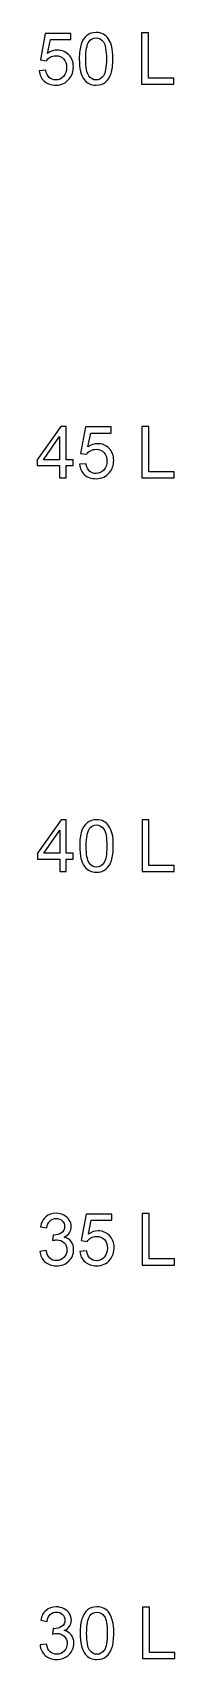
# Model space of a CAD drawing. Header units: millimetres. Extents: x -92 to -72, y -131 to 755.
# Drawn here: x -92.2 to -76.1, y 100.6 to 292.1 of the extents above; entities that cross this region are included whole.
import ezdxf

# ---------------------------------------------------------------- set-up
doc = ezdxf.new("R2010")
doc.units = ezdxf.units.MM
doc.header["$MEASUREMENT"] = 0
doc.layers.add('Capa 1', color=7, linetype='Continuous')

msp = doc.modelspace()

# ---------------------------------------------------------------- linework, layer by layer
at = {"layer": 'Capa 1', "color": 250}
for points, knots in [([(-91.981, 287.5756), (-91.981, 287.5756), (-91.2021, 287.6349), (-91.2021, 287.6349), (-91.2021, 287.6349), (-91.1442, 287.2553), (-91.0102, 286.9703), (-90.8013, 286.7784), (-90.8013, 286.7784), (-90.5925, 286.5879), (-90.337, 286.4919), (-90.0365, 286.4919), (-90.0365, 286.4919), (-89.6738, 286.4919), (-89.3704, 286.6274), (-89.1235, 286.8969), (-89.1235, 286.8969), (-88.878, 287.1678), (-88.7552, 287.5263), (-88.7552, 287.9722), (-88.7552, 287.9722), (-88.7552, 288.3969), (-88.8723, 288.7313), (-89.108, 288.9769), (-89.108, 288.9769), (-89.3436, 289.2224), (-89.6555, 289.3452), (-90.0435, 289.3452), (-90.0435, 289.3452), (-90.2848, 289.3452), (-90.5007, 289.2901), (-90.6926, 289.1801), (-90.6926, 289.1801), (-90.8831, 289.07), (-91.0327, 288.9275), (-91.1428, 288.7525), (-91.1428, 288.7525), (-91.1428, 288.7525), (-91.8455, 288.8541), (-91.8455, 288.8541), (-91.8455, 288.8541), (-91.8455, 288.8541), (-91.2613, 291.9699), (-91.2613, 291.9699), (-91.2613, 291.9699), (-91.2613, 291.9699), (-88.2557, 291.9699), (-88.2557, 291.9699), (-88.2557, 291.9699), (-88.2557, 291.9699), (-88.2557, 291.2587), (-88.2557, 291.2587), (-88.2557, 291.2587), (-88.2557, 291.2587), (-90.6672, 291.2587), (-90.6672, 291.2587), (-90.6672, 291.2587), (-90.6672, 291.2587), (-90.9904, 289.6232), (-90.9904, 289.6232), (-90.9904, 289.6232), (-90.6277, 289.8786), (-90.2467, 290.0056), (-89.8488, 290.0056), (-89.8488, 290.0056), (-89.321, 290.0056), (-88.8751, 289.8221), (-88.5125, 289.4552), (-88.5125, 289.4552), (-88.1498, 289.0884), (-87.9678, 288.617), (-87.9678, 288.0413), (-87.9678, 288.0413), (-87.9678, 287.4924), (-88.1272, 287.0182), (-88.4462, 286.6189), (-88.4462, 286.6189), (-88.8342, 286.1278), (-89.3648, 285.8823), (-90.0365, 285.8823), (-90.0365, 285.8823), (-90.5868, 285.8823), (-91.0356, 286.0375), (-91.3841, 286.3466), (-91.3841, 286.3466), (-91.7326, 286.6556), (-91.9316, 287.0648), (-91.981, 287.5756)], [0, 0, 0, 0, 0.04347826, 0.04347826, 0.04347826, 0.04347826, 0.08695652, 0.08695652, 0.08695652, 0.08695652, 0.13043478, 0.13043478, 0.13043478, 0.13043478, 0.17391304, 0.17391304, 0.17391304, 0.17391304, 0.2173913, 0.2173913, 0.2173913, 0.2173913, 0.26086957, 0.26086957, 0.26086957, 0.26086957, 0.30434783, 0.30434783, 0.30434783, 0.30434783, 0.34782609, 0.34782609, 0.34782609, 0.34782609, 0.39130435, 0.39130435, 0.39130435, 0.39130435, 0.43478261, 0.43478261, 0.43478261, 0.43478261, 0.47826087, 0.47826087, 0.47826087, 0.47826087, 0.52173913, 0.52173913, 0.52173913, 0.52173913, 0.56521739, 0.56521739, 0.56521739, 0.56521739, 0.60869565, 0.60869565, 0.60869565, 0.60869565, 0.65217391, 0.65217391, 0.65217391, 0.65217391, 0.69565217, 0.69565217, 0.69565217, 0.69565217, 0.73913043, 0.73913043, 0.73913043, 0.73913043, 0.7826087, 0.7826087, 0.7826087, 0.7826087, 0.82608696, 0.82608696, 0.82608696, 0.82608696, 0.86956522, 0.86956522, 0.86956522, 0.86956522, 0.91304348, 0.91304348, 0.91304348, 0.91304348, 1, 1, 1, 1]), ([(-87.2721, 288.9755), (-87.2721, 289.6909), (-87.1987, 290.2695), (-87.052, 290.7069), (-87.052, 290.7069), (-86.9038, 291.1458), (-86.6851, 291.483), (-86.3944, 291.7187), (-86.3944, 291.7187), (-86.1051, 291.9543), (-85.7396, 292.0715), (-85.2994, 292.0715), (-85.2994, 292.0715), (-84.9748, 292.0715), (-84.6898, 292.0065), (-84.4428, 291.8753), (-84.4428, 291.8753), (-84.1973, 291.7441), (-83.9941, 291.555), (-83.836, 291.308), (-83.836, 291.308), (-83.678, 291.0625), (-83.5538, 290.7619), (-83.4635, 290.4078), (-83.4635, 290.4078), (-83.3718, 290.0536), (-83.3266, 289.5752), (-83.3266, 288.9755), (-83.3266, 288.9755), (-83.3266, 288.2643), (-83.4, 287.6885), (-83.5453, 287.2511), (-83.5453, 287.2511), (-83.6907, 286.8122), (-83.9094, 286.475), (-84.2001, 286.2379), (-84.2001, 286.2379), (-84.4894, 286.0008), (-84.8563, 285.8823), (-85.2994, 285.8823), (-85.2994, 285.8823), (-85.8821, 285.8823), (-86.3408, 286.0897), (-86.6738, 286.506), (-86.6738, 286.506), (-87.0731, 287.014), (-87.2721, 287.8367), (-87.2721, 288.9755)], [0, 0, 0, 0, 0.07692308, 0.07692308, 0.07692308, 0.07692308, 0.15384615, 0.15384615, 0.15384615, 0.15384615, 0.23076923, 0.23076923, 0.23076923, 0.23076923, 0.30769231, 0.30769231, 0.30769231, 0.30769231, 0.38461538, 0.38461538, 0.38461538, 0.38461538, 0.46153846, 0.46153846, 0.46153846, 0.46153846, 0.53846154, 0.53846154, 0.53846154, 0.53846154, 0.61538462, 0.61538462, 0.61538462, 0.61538462, 0.69230769, 0.69230769, 0.69230769, 0.69230769, 0.76923077, 0.76923077, 0.76923077, 0.76923077, 0.84615385, 0.84615385, 0.84615385, 0.84615385, 1, 1, 1, 1]), ([(-86.5101, 288.9726), (-86.5101, 287.975), (-86.3944, 287.3118), (-86.1615, 286.9844), (-86.1615, 286.9844), (-85.9287, 286.6556), (-85.6408, 286.4919), (-85.2994, 286.4919), (-85.2994, 286.4919), (-84.9579, 286.4919), (-84.67, 286.657), (-84.4372, 286.9858), (-84.4372, 286.9858), (-84.2043, 287.316), (-84.0886, 287.9778), (-84.0886, 288.9726), (-84.0886, 288.9726), (-84.0886, 289.9703), (-84.2043, 290.6335), (-84.4372, 290.9609), (-84.4372, 290.9609), (-84.6686, 291.2897), (-84.9593, 291.4534), (-85.3078, 291.4534), (-85.3078, 291.4534), (-85.6493, 291.4534), (-85.9231, 291.308), (-86.1277, 291.0188), (-86.1277, 291.0188), (-86.3831, 290.6505), (-86.5101, 289.9675), (-86.5101, 288.9726)], [0, 0, 0, 0, 0.11111111, 0.11111111, 0.11111111, 0.11111111, 0.22222222, 0.22222222, 0.22222222, 0.22222222, 0.33333333, 0.33333333, 0.33333333, 0.33333333, 0.44444444, 0.44444444, 0.44444444, 0.44444444, 0.55555556, 0.55555556, 0.55555556, 0.55555556, 0.66666667, 0.66666667, 0.66666667, 0.66666667, 0.77777778, 0.77777778, 0.77777778, 0.77777778, 1, 1, 1, 1]), ([(-79.9484, 285.9839), (-79.9484, 285.9839), (-79.9484, 292.0461), (-79.9484, 292.0461), (-79.9484, 292.0461), (-79.9484, 292.0461), (-79.1441, 292.0461), (-79.1441, 292.0461), (-79.1441, 292.0461), (-79.1441, 292.0461), (-79.1441, 286.6951), (-79.1441, 286.6951), (-79.1441, 286.6951), (-79.1441, 286.6951), (-76.1638, 286.6951), (-76.1638, 286.6951), (-76.1638, 286.6951), (-76.1638, 286.6951), (-76.1638, 285.9839), (-76.1638, 285.9839), (-76.1638, 285.9839), (-76.1638, 285.9839), (-79.9484, 285.9839), (-79.9484, 285.9839)], [0, 0, 0, 0, 0.14285714, 0.14285714, 0.14285714, 0.14285714, 0.28571429, 0.28571429, 0.28571429, 0.28571429, 0.42857143, 0.42857143, 0.42857143, 0.42857143, 0.57142857, 0.57142857, 0.57142857, 0.57142857, 0.71428571, 0.71428571, 0.71428571, 0.71428571, 1, 1, 1, 1]), ([(-89.5759, 239.6518), (-89.5759, 239.6518), (-89.5759, 241.0996), (-89.5759, 241.0996), (-89.5759, 241.0996), (-89.5759, 241.0996), (-92.209, 241.0996), (-92.209, 241.0996), (-92.209, 241.0996), (-92.209, 241.0996), (-92.209, 241.7854), (-92.209, 241.7854), (-92.209, 241.7854), (-92.209, 241.7854), (-89.4404, 245.714), (-89.4404, 245.714), (-89.4404, 245.714), (-89.4404, 245.714), (-88.8308, 245.714), (-88.8308, 245.714), (-88.8308, 245.714), (-88.8308, 245.714), (-88.8308, 241.7854), (-88.8308, 241.7854), (-88.8308, 241.7854), (-88.8308, 241.7854), (-88.0095, 241.7854), (-88.0095, 241.7854), (-88.0095, 241.7854), (-88.0095, 241.7854), (-88.0095, 241.0996), (-88.0095, 241.0996), (-88.0095, 241.0996), (-88.0095, 241.0996), (-88.8308, 241.0996), (-88.8308, 241.0996), (-88.8308, 241.0996), (-88.8308, 241.0996), (-88.8308, 239.6518), (-88.8308, 239.6518), (-88.8308, 239.6518), (-88.8308, 239.6518), (-89.5759, 239.6518), (-89.5759, 239.6518)], [0, 0, 0, 0, 0.08333333, 0.08333333, 0.08333333, 0.08333333, 0.16666667, 0.16666667, 0.16666667, 0.16666667, 0.25, 0.25, 0.25, 0.25, 0.33333333, 0.33333333, 0.33333333, 0.33333333, 0.41666667, 0.41666667, 0.41666667, 0.41666667, 0.5, 0.5, 0.5, 0.5, 0.58333333, 0.58333333, 0.58333333, 0.58333333, 0.66666667, 0.66666667, 0.66666667, 0.66666667, 0.75, 0.75, 0.75, 0.75, 0.83333333, 0.83333333, 0.83333333, 0.83333333, 1, 1, 1, 1]), ([(-87.2461, 241.2435), (-87.2461, 241.2435), (-86.4672, 241.3028), (-86.4672, 241.3028), (-86.4672, 241.3028), (-86.4093, 240.9232), (-86.2753, 240.6382), (-86.0664, 240.4463), (-86.0664, 240.4463), (-85.8576, 240.2558), (-85.6021, 240.1598), (-85.3016, 240.1598), (-85.3016, 240.1598), (-84.9389, 240.1598), (-84.6355, 240.2953), (-84.3886, 240.5648), (-84.3886, 240.5648), (-84.1431, 240.8357), (-84.0203, 241.1942), (-84.0203, 241.6401), (-84.0203, 241.6401), (-84.0203, 242.0648), (-84.1374, 242.3992), (-84.3731, 242.6448), (-84.3731, 242.6448), (-84.6087, 242.8903), (-84.9206, 243.0131), (-85.3086, 243.0131), (-85.3086, 243.0131), (-85.5499, 243.0131), (-85.7658, 242.958), (-85.9577, 242.848), (-85.9577, 242.848), (-86.1482, 242.7379), (-86.2978, 242.5954), (-86.4079, 242.4204), (-86.4079, 242.4204), (-86.4079, 242.4204), (-87.1106, 242.522), (-87.1106, 242.522), (-87.1106, 242.522), (-87.1106, 242.522), (-86.5264, 245.6378), (-86.5264, 245.6378), (-86.5264, 245.6378), (-86.5264, 245.6378), (-83.5208, 245.6378), (-83.5208, 245.6378), (-83.5208, 245.6378), (-83.5208, 245.6378), (-83.5208, 244.9266), (-83.5208, 244.9266), (-83.5208, 244.9266), (-83.5208, 244.9266), (-85.9323, 244.9266), (-85.9323, 244.9266), (-85.9323, 244.9266), (-85.9323, 244.9266), (-86.2555, 243.2911), (-86.2555, 243.2911), (-86.2555, 243.2911), (-85.8928, 243.5465), (-85.5118, 243.6735), (-85.1139, 243.6735), (-85.1139, 243.6735), (-84.5861, 243.6735), (-84.1402, 243.49), (-83.7776, 243.1231), (-83.7776, 243.1231), (-83.4149, 242.7563), (-83.2329, 242.2849), (-83.2329, 241.7092), (-83.2329, 241.7092), (-83.2329, 241.1603), (-83.3923, 240.6861), (-83.7113, 240.2868), (-83.7113, 240.2868), (-84.0993, 239.7957), (-84.6299, 239.5502), (-85.3016, 239.5502), (-85.3016, 239.5502), (-85.8519, 239.5502), (-86.3007, 239.7054), (-86.6492, 240.0145), (-86.6492, 240.0145), (-86.9977, 240.3235), (-87.1967, 240.7327), (-87.2461, 241.2435)], [0, 0, 0, 0, 0.04347826, 0.04347826, 0.04347826, 0.04347826, 0.08695652, 0.08695652, 0.08695652, 0.08695652, 0.13043478, 0.13043478, 0.13043478, 0.13043478, 0.17391304, 0.17391304, 0.17391304, 0.17391304, 0.2173913, 0.2173913, 0.2173913, 0.2173913, 0.26086957, 0.26086957, 0.26086957, 0.26086957, 0.30434783, 0.30434783, 0.30434783, 0.30434783, 0.34782609, 0.34782609, 0.34782609, 0.34782609, 0.39130435, 0.39130435, 0.39130435, 0.39130435, 0.43478261, 0.43478261, 0.43478261, 0.43478261, 0.47826087, 0.47826087, 0.47826087, 0.47826087, 0.52173913, 0.52173913, 0.52173913, 0.52173913, 0.56521739, 0.56521739, 0.56521739, 0.56521739, 0.60869565, 0.60869565, 0.60869565, 0.60869565, 0.65217391, 0.65217391, 0.65217391, 0.65217391, 0.69565217, 0.69565217, 0.69565217, 0.69565217, 0.73913043, 0.73913043, 0.73913043, 0.73913043, 0.7826087, 0.7826087, 0.7826087, 0.7826087, 0.82608696, 0.82608696, 0.82608696, 0.82608696, 0.86956522, 0.86956522, 0.86956522, 0.86956522, 0.91304348, 0.91304348, 0.91304348, 0.91304348, 1, 1, 1, 1]), ([(-79.9224, 239.6518), (-79.9224, 239.6518), (-79.9224, 245.714), (-79.9224, 245.714), (-79.9224, 245.714), (-79.9224, 245.714), (-79.1181, 245.714), (-79.1181, 245.714), (-79.1181, 245.714), (-79.1181, 245.714), (-79.1181, 240.363), (-79.1181, 240.363), (-79.1181, 240.363), (-79.1181, 240.363), (-76.1378, 240.363), (-76.1378, 240.363), (-76.1378, 240.363), (-76.1378, 240.363), (-76.1378, 239.6518), (-76.1378, 239.6518), (-76.1378, 239.6518), (-76.1378, 239.6518), (-79.9224, 239.6518), (-79.9224, 239.6518)], [0, 0, 0, 0, 0.14285714, 0.14285714, 0.14285714, 0.14285714, 0.28571429, 0.28571429, 0.28571429, 0.28571429, 0.42857143, 0.42857143, 0.42857143, 0.42857143, 0.57142857, 0.57142857, 0.57142857, 0.57142857, 0.71428571, 0.71428571, 0.71428571, 0.71428571, 1, 1, 1, 1]), ([(-89.5759, 241.7854), (-89.5759, 241.7854), (-89.5759, 244.5131), (-89.5759, 244.5131), (-89.5759, 244.5131), (-89.5759, 244.5131), (-91.4766, 241.7854), (-91.4766, 241.7854), (-91.4766, 241.7854), (-91.4766, 241.7854), (-89.5759, 241.7854), (-89.5759, 241.7854)], [0, 0, 0, 0, 0.25, 0.25, 0.25, 0.25, 0.5, 0.5, 0.5, 0.5, 1, 1, 1, 1]), ([(-89.5499, 193.3197), (-89.5499, 193.3197), (-89.5499, 194.7675), (-89.5499, 194.7675), (-89.5499, 194.7675), (-89.5499, 194.7675), (-92.183, 194.7675), (-92.183, 194.7675), (-92.183, 194.7675), (-92.183, 194.7675), (-92.183, 195.4533), (-92.183, 195.4533), (-92.183, 195.4533), (-92.183, 195.4533), (-89.4144, 199.3819), (-89.4144, 199.3819), (-89.4144, 199.3819), (-89.4144, 199.3819), (-88.8048, 199.3819), (-88.8048, 199.3819), (-88.8048, 199.3819), (-88.8048, 199.3819), (-88.8048, 195.4533), (-88.8048, 195.4533), (-88.8048, 195.4533), (-88.8048, 195.4533), (-87.9835, 195.4533), (-87.9835, 195.4533), (-87.9835, 195.4533), (-87.9835, 195.4533), (-87.9835, 194.7675), (-87.9835, 194.7675), (-87.9835, 194.7675), (-87.9835, 194.7675), (-88.8048, 194.7675), (-88.8048, 194.7675), (-88.8048, 194.7675), (-88.8048, 194.7675), (-88.8048, 193.3197), (-88.8048, 193.3197), (-88.8048, 193.3197), (-88.8048, 193.3197), (-89.5499, 193.3197), (-89.5499, 193.3197)], [0, 0, 0, 0, 0.08333333, 0.08333333, 0.08333333, 0.08333333, 0.16666667, 0.16666667, 0.16666667, 0.16666667, 0.25, 0.25, 0.25, 0.25, 0.33333333, 0.33333333, 0.33333333, 0.33333333, 0.41666667, 0.41666667, 0.41666667, 0.41666667, 0.5, 0.5, 0.5, 0.5, 0.58333333, 0.58333333, 0.58333333, 0.58333333, 0.66666667, 0.66666667, 0.66666667, 0.66666667, 0.75, 0.75, 0.75, 0.75, 0.83333333, 0.83333333, 0.83333333, 0.83333333, 1, 1, 1, 1]), ([(-87.2201, 196.3113), (-87.2201, 197.0267), (-87.1467, 197.6053), (-87, 198.0427), (-87, 198.0427), (-86.8518, 198.4816), (-86.6331, 198.8188), (-86.3424, 199.0545), (-86.3424, 199.0545), (-86.0531, 199.2901), (-85.6876, 199.4073), (-85.2474, 199.4073), (-85.2474, 199.4073), (-84.9228, 199.4073), (-84.6378, 199.3423), (-84.3908, 199.2111), (-84.3908, 199.2111), (-84.1453, 199.0799), (-83.9421, 198.8908), (-83.784, 198.6438), (-83.784, 198.6438), (-83.626, 198.3983), (-83.5018, 198.0977), (-83.4115, 197.7436), (-83.4115, 197.7436), (-83.3198, 197.3894), (-83.2746, 196.911), (-83.2746, 196.3113), (-83.2746, 196.3113), (-83.2746, 195.6001), (-83.348, 195.0243), (-83.4933, 194.5869), (-83.4933, 194.5869), (-83.6387, 194.148), (-83.8574, 193.8108), (-84.1481, 193.5737), (-84.1481, 193.5737), (-84.4374, 193.3366), (-84.8043, 193.2181), (-85.2474, 193.2181), (-85.2474, 193.2181), (-85.8301, 193.2181), (-86.2888, 193.4255), (-86.6218, 193.8418), (-86.6218, 193.8418), (-87.0211, 194.3498), (-87.2201, 195.1725), (-87.2201, 196.3113)], [0, 0, 0, 0, 0.07692308, 0.07692308, 0.07692308, 0.07692308, 0.15384615, 0.15384615, 0.15384615, 0.15384615, 0.23076923, 0.23076923, 0.23076923, 0.23076923, 0.30769231, 0.30769231, 0.30769231, 0.30769231, 0.38461538, 0.38461538, 0.38461538, 0.38461538, 0.46153846, 0.46153846, 0.46153846, 0.46153846, 0.53846154, 0.53846154, 0.53846154, 0.53846154, 0.61538462, 0.61538462, 0.61538462, 0.61538462, 0.69230769, 0.69230769, 0.69230769, 0.69230769, 0.76923077, 0.76923077, 0.76923077, 0.76923077, 0.84615385, 0.84615385, 0.84615385, 0.84615385, 1, 1, 1, 1]), ([(-79.8964, 193.3197), (-79.8964, 193.3197), (-79.8964, 199.3819), (-79.8964, 199.3819), (-79.8964, 199.3819), (-79.8964, 199.3819), (-79.0921, 199.3819), (-79.0921, 199.3819), (-79.0921, 199.3819), (-79.0921, 199.3819), (-79.0921, 194.0309), (-79.0921, 194.0309), (-79.0921, 194.0309), (-79.0921, 194.0309), (-76.1118, 194.0309), (-76.1118, 194.0309), (-76.1118, 194.0309), (-76.1118, 194.0309), (-76.1118, 193.3197), (-76.1118, 193.3197), (-76.1118, 193.3197), (-76.1118, 193.3197), (-79.8964, 193.3197), (-79.8964, 193.3197)], [0, 0, 0, 0, 0.14285714, 0.14285714, 0.14285714, 0.14285714, 0.28571429, 0.28571429, 0.28571429, 0.28571429, 0.42857143, 0.42857143, 0.42857143, 0.42857143, 0.57142857, 0.57142857, 0.57142857, 0.57142857, 0.71428571, 0.71428571, 0.71428571, 0.71428571, 1, 1, 1, 1]), ([(-89.5499, 195.4533), (-89.5499, 195.4533), (-89.5499, 198.181), (-89.5499, 198.181), (-89.5499, 198.181), (-89.5499, 198.181), (-91.4506, 195.4533), (-91.4506, 195.4533), (-91.4506, 195.4533), (-91.4506, 195.4533), (-89.5499, 195.4533), (-89.5499, 195.4533)], [0, 0, 0, 0, 0.25, 0.25, 0.25, 0.25, 0.5, 0.5, 0.5, 0.5, 1, 1, 1, 1]), ([(-86.4581, 196.3084), (-86.4581, 195.3108), (-86.3424, 194.6476), (-86.1095, 194.3202), (-86.1095, 194.3202), (-85.8767, 193.9914), (-85.5888, 193.8277), (-85.2474, 193.8277), (-85.2474, 193.8277), (-84.9059, 193.8277), (-84.618, 193.9928), (-84.3852, 194.3216), (-84.3852, 194.3216), (-84.1523, 194.6518), (-84.0366, 195.3136), (-84.0366, 196.3084), (-84.0366, 196.3084), (-84.0366, 197.3061), (-84.1523, 197.9693), (-84.3852, 198.2967), (-84.3852, 198.2967), (-84.6166, 198.6255), (-84.9073, 198.7892), (-85.2558, 198.7892), (-85.2558, 198.7892), (-85.5973, 198.7892), (-85.8711, 198.6438), (-86.0757, 198.3546), (-86.0757, 198.3546), (-86.3311, 197.9863), (-86.4581, 197.3033), (-86.4581, 196.3084)], [0, 0, 0, 0, 0.11111111, 0.11111111, 0.11111111, 0.11111111, 0.22222222, 0.22222222, 0.22222222, 0.22222222, 0.33333333, 0.33333333, 0.33333333, 0.33333333, 0.44444444, 0.44444444, 0.44444444, 0.44444444, 0.55555556, 0.55555556, 0.55555556, 0.55555556, 0.66666667, 0.66666667, 0.66666667, 0.66666667, 0.77777778, 0.77777778, 0.77777778, 0.77777778, 1, 1, 1, 1]), ([(-91.903, 148.5963), (-91.903, 148.5963), (-91.1579, 148.6979), (-91.1579, 148.6979), (-91.1579, 148.6979), (-91.0719, 148.2745), (-90.9279, 147.9697), (-90.7233, 147.7835), (-90.7233, 147.7835), (-90.5187, 147.5972), (-90.2675, 147.5041), (-89.9698, 147.5041), (-89.9698, 147.5041), (-89.617, 147.5041), (-89.3192, 147.6254), (-89.0794, 147.8681), (-89.0794, 147.8681), (-88.8395, 148.1108), (-88.7195, 148.4114), (-88.7195, 148.7698), (-88.7195, 148.7698), (-88.7195, 149.1113), (-88.831, 149.3936), (-89.0554, 149.6165), (-89.0554, 149.6165), (-89.2783, 149.8381), (-89.562, 149.9495), (-89.9077, 149.9495), (-89.9077, 149.9495), (-90.0488, 149.9495), (-90.2238, 149.9213), (-90.434, 149.8663), (-90.434, 149.8663), (-90.434, 149.8663), (-90.3508, 150.5182), (-90.3508, 150.5182), (-90.3508, 150.5182), (-90.3014, 150.5126), (-90.2605, 150.5097), (-90.2308, 150.5097), (-90.2308, 150.5097), (-89.9119, 150.5097), (-89.6269, 150.593), (-89.3715, 150.7581), (-89.3715, 150.7581), (-89.1175, 150.9232), (-88.9905, 151.1772), (-88.9905, 151.5201), (-88.9905, 151.5201), (-88.9905, 151.7925), (-89.0836, 152.0182), (-89.2684, 152.1974), (-89.2684, 152.1974), (-89.4533, 152.3767), (-89.6918, 152.4656), (-89.9839, 152.4656), (-89.9839, 152.4656), (-90.2746, 152.4656), (-90.5159, 152.3738), (-90.7092, 152.1904), (-90.7092, 152.1904), (-90.9025, 152.0069), (-91.0267, 151.7318), (-91.0817, 151.3649), (-91.0817, 151.3649), (-91.0817, 151.3649), (-91.8268, 151.5004), (-91.8268, 151.5004), (-91.8268, 151.5004), (-91.7351, 151.9999), (-91.5291, 152.3879), (-91.2059, 152.6631), (-91.2059, 152.6631), (-90.8842, 152.9383), (-90.482, 153.0752), (-90.0022, 153.0752), (-90.0022, 153.0752), (-89.672, 153.0752), (-89.3672, 153.0046), (-89.0892, 152.8621), (-89.0892, 152.8621), (-88.8098, 152.721), (-88.5968, 152.5276), (-88.45, 152.2835), (-88.45, 152.2835), (-88.3018, 152.038), (-88.2285, 151.7783), (-88.2285, 151.5032), (-88.2285, 151.5032), (-88.2285, 151.2421), (-88.299, 151.005), (-88.4387, 150.7906), (-88.4387, 150.7906), (-88.5798, 150.5761), (-88.7887, 150.4053), (-89.0638, 150.2783), (-89.0638, 150.2783), (-88.7054, 150.1965), (-88.4274, 150.0243), (-88.2285, 149.7633), (-88.2285, 149.7633), (-88.0309, 149.5036), (-87.9321, 149.1762), (-87.9321, 148.7854), (-87.9321, 148.7854), (-87.9321, 148.2562), (-88.1254, 147.806), (-88.5107, 147.4377), (-88.5107, 147.4377), (-88.8973, 147.0694), (-89.3856, 146.886), (-89.9754, 146.886), (-89.9754, 146.886), (-90.5074, 146.886), (-90.9491, 147.0455), (-91.3005, 147.363), (-91.3005, 147.363), (-91.6532, 147.6805), (-91.8536, 148.0911), (-91.903, 148.5963)], [0, 0, 0, 0, 0.03225806, 0.03225806, 0.03225806, 0.03225806, 0.06451613, 0.06451613, 0.06451613, 0.06451613, 0.09677419, 0.09677419, 0.09677419, 0.09677419, 0.12903226, 0.12903226, 0.12903226, 0.12903226, 0.16129032, 0.16129032, 0.16129032, 0.16129032, 0.19354839, 0.19354839, 0.19354839, 0.19354839, 0.22580645, 0.22580645, 0.22580645, 0.22580645, 0.25806452, 0.25806452, 0.25806452, 0.25806452, 0.29032258, 0.29032258, 0.29032258, 0.29032258, 0.32258065, 0.32258065, 0.32258065, 0.32258065, 0.35483871, 0.35483871, 0.35483871, 0.35483871, 0.38709677, 0.38709677, 0.38709677, 0.38709677, 0.41935484, 0.41935484, 0.41935484, 0.41935484, 0.4516129, 0.4516129, 0.4516129, 0.4516129, 0.48387097, 0.48387097, 0.48387097, 0.48387097, 0.51612903, 0.51612903, 0.51612903, 0.51612903, 0.5483871, 0.5483871, 0.5483871, 0.5483871, 0.58064516, 0.58064516, 0.58064516, 0.58064516, 0.61290323, 0.61290323, 0.61290323, 0.61290323, 0.64516129, 0.64516129, 0.64516129, 0.64516129, 0.67741935, 0.67741935, 0.67741935, 0.67741935, 0.70967742, 0.70967742, 0.70967742, 0.70967742, 0.74193548, 0.74193548, 0.74193548, 0.74193548, 0.77419355, 0.77419355, 0.77419355, 0.77419355, 0.80645161, 0.80645161, 0.80645161, 0.80645161, 0.83870968, 0.83870968, 0.83870968, 0.83870968, 0.87096774, 0.87096774, 0.87096774, 0.87096774, 0.90322581, 0.90322581, 0.90322581, 0.90322581, 0.93548387, 0.93548387, 0.93548387, 0.93548387, 1, 1, 1, 1]), ([(-87.1941, 148.5793), (-87.1941, 148.5793), (-86.4152, 148.6386), (-86.4152, 148.6386), (-86.4152, 148.6386), (-86.3573, 148.259), (-86.2233, 147.974), (-86.0144, 147.7821), (-86.0144, 147.7821), (-85.8056, 147.5916), (-85.5501, 147.4956), (-85.2496, 147.4956), (-85.2496, 147.4956), (-84.8869, 147.4956), (-84.5835, 147.6311), (-84.3366, 147.9006), (-84.3366, 147.9006), (-84.0911, 148.1715), (-83.9683, 148.53), (-83.9683, 148.9759), (-83.9683, 148.9759), (-83.9683, 149.4006), (-84.0854, 149.735), (-84.3211, 149.9806), (-84.3211, 149.9806), (-84.5567, 150.2261), (-84.8686, 150.3489), (-85.2566, 150.3489), (-85.2566, 150.3489), (-85.4979, 150.3489), (-85.7138, 150.2938), (-85.9057, 150.1838), (-85.9057, 150.1838), (-86.0962, 150.0737), (-86.2458, 149.9312), (-86.3559, 149.7562), (-86.3559, 149.7562), (-86.3559, 149.7562), (-87.0586, 149.8578), (-87.0586, 149.8578), (-87.0586, 149.8578), (-87.0586, 149.8578), (-86.4744, 152.9736), (-86.4744, 152.9736), (-86.4744, 152.9736), (-86.4744, 152.9736), (-83.4688, 152.9736), (-83.4688, 152.9736), (-83.4688, 152.9736), (-83.4688, 152.9736), (-83.4688, 152.2624), (-83.4688, 152.2624), (-83.4688, 152.2624), (-83.4688, 152.2624), (-85.8803, 152.2624), (-85.8803, 152.2624), (-85.8803, 152.2624), (-85.8803, 152.2624), (-86.2035, 150.6269), (-86.2035, 150.6269), (-86.2035, 150.6269), (-85.8408, 150.8823), (-85.4598, 151.0093), (-85.0619, 151.0093), (-85.0619, 151.0093), (-84.5341, 151.0093), (-84.0882, 150.8258), (-83.7256, 150.4589), (-83.7256, 150.4589), (-83.3629, 150.0921), (-83.1809, 149.6207), (-83.1809, 149.045), (-83.1809, 149.045), (-83.1809, 148.4961), (-83.3403, 148.0219), (-83.6593, 147.6226), (-83.6593, 147.6226), (-84.0473, 147.1315), (-84.5779, 146.886), (-85.2496, 146.886), (-85.2496, 146.886), (-85.7999, 146.886), (-86.2487, 147.0412), (-86.5972, 147.3503), (-86.5972, 147.3503), (-86.9457, 147.6593), (-87.1447, 148.0685), (-87.1941, 148.5793)], [0, 0, 0, 0, 0.04347826, 0.04347826, 0.04347826, 0.04347826, 0.08695652, 0.08695652, 0.08695652, 0.08695652, 0.13043478, 0.13043478, 0.13043478, 0.13043478, 0.17391304, 0.17391304, 0.17391304, 0.17391304, 0.2173913, 0.2173913, 0.2173913, 0.2173913, 0.26086957, 0.26086957, 0.26086957, 0.26086957, 0.30434783, 0.30434783, 0.30434783, 0.30434783, 0.34782609, 0.34782609, 0.34782609, 0.34782609, 0.39130435, 0.39130435, 0.39130435, 0.39130435, 0.43478261, 0.43478261, 0.43478261, 0.43478261, 0.47826087, 0.47826087, 0.47826087, 0.47826087, 0.52173913, 0.52173913, 0.52173913, 0.52173913, 0.56521739, 0.56521739, 0.56521739, 0.56521739, 0.60869565, 0.60869565, 0.60869565, 0.60869565, 0.65217391, 0.65217391, 0.65217391, 0.65217391, 0.69565217, 0.69565217, 0.69565217, 0.69565217, 0.73913043, 0.73913043, 0.73913043, 0.73913043, 0.7826087, 0.7826087, 0.7826087, 0.7826087, 0.82608696, 0.82608696, 0.82608696, 0.82608696, 0.86956522, 0.86956522, 0.86956522, 0.86956522, 0.91304348, 0.91304348, 0.91304348, 0.91304348, 1, 1, 1, 1]), ([(-79.8704, 146.9876), (-79.8704, 146.9876), (-79.8704, 153.0498), (-79.8704, 153.0498), (-79.8704, 153.0498), (-79.8704, 153.0498), (-79.0661, 153.0498), (-79.0661, 153.0498), (-79.0661, 153.0498), (-79.0661, 153.0498), (-79.0661, 147.6988), (-79.0661, 147.6988), (-79.0661, 147.6988), (-79.0661, 147.6988), (-76.0858, 147.6988), (-76.0858, 147.6988), (-76.0858, 147.6988), (-76.0858, 147.6988), (-76.0858, 146.9876), (-76.0858, 146.9876), (-76.0858, 146.9876), (-76.0858, 146.9876), (-79.8704, 146.9876), (-79.8704, 146.9876)], [0, 0, 0, 0, 0.14285714, 0.14285714, 0.14285714, 0.14285714, 0.28571429, 0.28571429, 0.28571429, 0.28571429, 0.42857143, 0.42857143, 0.42857143, 0.42857143, 0.57142857, 0.57142857, 0.57142857, 0.57142857, 0.71428571, 0.71428571, 0.71428571, 0.71428571, 1, 1, 1, 1]), ([(-91.877, 102.2642), (-91.877, 102.2642), (-91.1319, 102.3658), (-91.1319, 102.3658), (-91.1319, 102.3658), (-91.0459, 101.9424), (-90.9019, 101.6376), (-90.6973, 101.4514), (-90.6973, 101.4514), (-90.4927, 101.2651), (-90.2415, 101.172), (-89.9438, 101.172), (-89.9438, 101.172), (-89.591, 101.172), (-89.2932, 101.2933), (-89.0534, 101.536), (-89.0534, 101.536), (-88.8135, 101.7787), (-88.6935, 102.0793), (-88.6935, 102.4377), (-88.6935, 102.4377), (-88.6935, 102.7792), (-88.805, 103.0615), (-89.0294, 103.2844), (-89.0294, 103.2844), (-89.2523, 103.506), (-89.536, 103.6174), (-89.8817, 103.6174), (-89.8817, 103.6174), (-90.0228, 103.6174), (-90.1978, 103.5892), (-90.408, 103.5342), (-90.408, 103.5342), (-90.408, 103.5342), (-90.3248, 104.1861), (-90.3248, 104.1861), (-90.3248, 104.1861), (-90.2754, 104.1805), (-90.2345, 104.1776), (-90.2048, 104.1776), (-90.2048, 104.1776), (-89.8859, 104.1776), (-89.6009, 104.2609), (-89.3455, 104.426), (-89.3455, 104.426), (-89.0915, 104.5911), (-88.9645, 104.8451), (-88.9645, 105.188), (-88.9645, 105.188), (-88.9645, 105.4604), (-89.0576, 105.6861), (-89.2424, 105.8653), (-89.2424, 105.8653), (-89.4273, 106.0446), (-89.6658, 106.1335), (-89.9579, 106.1335), (-89.9579, 106.1335), (-90.2486, 106.1335), (-90.4899, 106.0417), (-90.6832, 105.8583), (-90.6832, 105.8583), (-90.8765, 105.6748), (-91.0007, 105.3997), (-91.0557, 105.0328), (-91.0557, 105.0328), (-91.0557, 105.0328), (-91.8008, 105.1683), (-91.8008, 105.1683), (-91.8008, 105.1683), (-91.7091, 105.6678), (-91.5031, 106.0558), (-91.1799, 106.331), (-91.1799, 106.331), (-90.8582, 106.6062), (-90.456, 106.7431), (-89.9762, 106.7431), (-89.9762, 106.7431), (-89.646, 106.7431), (-89.3412, 106.6725), (-89.0632, 106.53), (-89.0632, 106.53), (-88.7838, 106.3889), (-88.5708, 106.1955), (-88.424, 105.9514), (-88.424, 105.9514), (-88.2758, 105.7059), (-88.2025, 105.4462), (-88.2025, 105.1711), (-88.2025, 105.1711), (-88.2025, 104.91), (-88.273, 104.6729), (-88.4127, 104.4585), (-88.4127, 104.4585), (-88.5538, 104.244), (-88.7627, 104.0732), (-89.0378, 103.9462), (-89.0378, 103.9462), (-88.6794, 103.8644), (-88.4014, 103.6922), (-88.2025, 103.4312), (-88.2025, 103.4312), (-88.0049, 103.1715), (-87.9061, 102.8441), (-87.9061, 102.4533), (-87.9061, 102.4533), (-87.9061, 101.9241), (-88.0994, 101.4739), (-88.4847, 101.1056), (-88.4847, 101.1056), (-88.8713, 100.7373), (-89.3596, 100.5539), (-89.9494, 100.5539), (-89.9494, 100.5539), (-90.4814, 100.5539), (-90.9231, 100.7134), (-91.2745, 101.0309), (-91.2745, 101.0309), (-91.6272, 101.3484), (-91.8276, 101.759), (-91.877, 102.2642)], [0, 0, 0, 0, 0.03225806, 0.03225806, 0.03225806, 0.03225806, 0.06451613, 0.06451613, 0.06451613, 0.06451613, 0.09677419, 0.09677419, 0.09677419, 0.09677419, 0.12903226, 0.12903226, 0.12903226, 0.12903226, 0.16129032, 0.16129032, 0.16129032, 0.16129032, 0.19354839, 0.19354839, 0.19354839, 0.19354839, 0.22580645, 0.22580645, 0.22580645, 0.22580645, 0.25806452, 0.25806452, 0.25806452, 0.25806452, 0.29032258, 0.29032258, 0.29032258, 0.29032258, 0.32258065, 0.32258065, 0.32258065, 0.32258065, 0.35483871, 0.35483871, 0.35483871, 0.35483871, 0.38709677, 0.38709677, 0.38709677, 0.38709677, 0.41935484, 0.41935484, 0.41935484, 0.41935484, 0.4516129, 0.4516129, 0.4516129, 0.4516129, 0.48387097, 0.48387097, 0.48387097, 0.48387097, 0.51612903, 0.51612903, 0.51612903, 0.51612903, 0.5483871, 0.5483871, 0.5483871, 0.5483871, 0.58064516, 0.58064516, 0.58064516, 0.58064516, 0.61290323, 0.61290323, 0.61290323, 0.61290323, 0.64516129, 0.64516129, 0.64516129, 0.64516129, 0.67741935, 0.67741935, 0.67741935, 0.67741935, 0.70967742, 0.70967742, 0.70967742, 0.70967742, 0.74193548, 0.74193548, 0.74193548, 0.74193548, 0.77419355, 0.77419355, 0.77419355, 0.77419355, 0.80645161, 0.80645161, 0.80645161, 0.80645161, 0.83870968, 0.83870968, 0.83870968, 0.83870968, 0.87096774, 0.87096774, 0.87096774, 0.87096774, 0.90322581, 0.90322581, 0.90322581, 0.90322581, 0.93548387, 0.93548387, 0.93548387, 0.93548387, 1, 1, 1, 1]), ([(-87.1681, 103.6471), (-87.1681, 104.3625), (-87.0947, 104.9411), (-86.948, 105.3785), (-86.948, 105.3785), (-86.7998, 105.8174), (-86.5811, 106.1546), (-86.2904, 106.3903), (-86.2904, 106.3903), (-86.0011, 106.6259), (-85.6356, 106.7431), (-85.1954, 106.7431), (-85.1954, 106.7431), (-84.8708, 106.7431), (-84.5858, 106.6781), (-84.3388, 106.5469), (-84.3388, 106.5469), (-84.0933, 106.4157), (-83.8901, 106.2266), (-83.732, 105.9796), (-83.732, 105.9796), (-83.574, 105.7341), (-83.4498, 105.4335), (-83.3595, 105.0794), (-83.3595, 105.0794), (-83.2678, 104.7252), (-83.2226, 104.2468), (-83.2226, 103.6471), (-83.2226, 103.6471), (-83.2226, 102.9359), (-83.296, 102.3601), (-83.4413, 101.9227), (-83.4413, 101.9227), (-83.5867, 101.4838), (-83.8054, 101.1466), (-84.0961, 100.9095), (-84.0961, 100.9095), (-84.3854, 100.6724), (-84.7523, 100.5539), (-85.1954, 100.5539), (-85.1954, 100.5539), (-85.7781, 100.5539), (-86.2368, 100.7613), (-86.5698, 101.1776), (-86.5698, 101.1776), (-86.9691, 101.6856), (-87.1681, 102.5083), (-87.1681, 103.6471)], [0, 0, 0, 0, 0.07692308, 0.07692308, 0.07692308, 0.07692308, 0.15384615, 0.15384615, 0.15384615, 0.15384615, 0.23076923, 0.23076923, 0.23076923, 0.23076923, 0.30769231, 0.30769231, 0.30769231, 0.30769231, 0.38461538, 0.38461538, 0.38461538, 0.38461538, 0.46153846, 0.46153846, 0.46153846, 0.46153846, 0.53846154, 0.53846154, 0.53846154, 0.53846154, 0.61538462, 0.61538462, 0.61538462, 0.61538462, 0.69230769, 0.69230769, 0.69230769, 0.69230769, 0.76923077, 0.76923077, 0.76923077, 0.76923077, 0.84615385, 0.84615385, 0.84615385, 0.84615385, 1, 1, 1, 1]), ([(-86.4061, 103.6442), (-86.4061, 102.6466), (-86.2904, 101.9834), (-86.0575, 101.656), (-86.0575, 101.656), (-85.8247, 101.3272), (-85.5368, 101.1635), (-85.1954, 101.1635), (-85.1954, 101.1635), (-84.8539, 101.1635), (-84.566, 101.3286), (-84.3332, 101.6574), (-84.3332, 101.6574), (-84.1003, 101.9876), (-83.9846, 102.6494), (-83.9846, 103.6442), (-83.9846, 103.6442), (-83.9846, 104.6419), (-84.1003, 105.3051), (-84.3332, 105.6325), (-84.3332, 105.6325), (-84.5646, 105.9613), (-84.8553, 106.125), (-85.2038, 106.125), (-85.2038, 106.125), (-85.5453, 106.125), (-85.8191, 105.9796), (-86.0237, 105.6904), (-86.0237, 105.6904), (-86.2791, 105.3221), (-86.4061, 104.6391), (-86.4061, 103.6442)], [0, 0, 0, 0, 0.11111111, 0.11111111, 0.11111111, 0.11111111, 0.22222222, 0.22222222, 0.22222222, 0.22222222, 0.33333333, 0.33333333, 0.33333333, 0.33333333, 0.44444444, 0.44444444, 0.44444444, 0.44444444, 0.55555556, 0.55555556, 0.55555556, 0.55555556, 0.66666667, 0.66666667, 0.66666667, 0.66666667, 0.77777778, 0.77777778, 0.77777778, 0.77777778, 1, 1, 1, 1]), ([(-79.8444, 100.6555), (-79.8444, 100.6555), (-79.8444, 106.7177), (-79.8444, 106.7177), (-79.8444, 106.7177), (-79.8444, 106.7177), (-79.0401, 106.7177), (-79.0401, 106.7177), (-79.0401, 106.7177), (-79.0401, 106.7177), (-79.0401, 101.3667), (-79.0401, 101.3667), (-79.0401, 101.3667), (-79.0401, 101.3667), (-76.0598, 101.3667), (-76.0598, 101.3667), (-76.0598, 101.3667), (-76.0598, 101.3667), (-76.0598, 100.6555), (-76.0598, 100.6555), (-76.0598, 100.6555), (-76.0598, 100.6555), (-79.8444, 100.6555), (-79.8444, 100.6555)], [0, 0, 0, 0, 0.14285714, 0.14285714, 0.14285714, 0.14285714, 0.28571429, 0.28571429, 0.28571429, 0.28571429, 0.42857143, 0.42857143, 0.42857143, 0.42857143, 0.57142857, 0.57142857, 0.57142857, 0.57142857, 0.71428571, 0.71428571, 0.71428571, 0.71428571, 1, 1, 1, 1])]:
    msp.add_open_spline(points, degree=3, knots=knots, dxfattribs=at)

doc.saveas('drawing.dxf')
